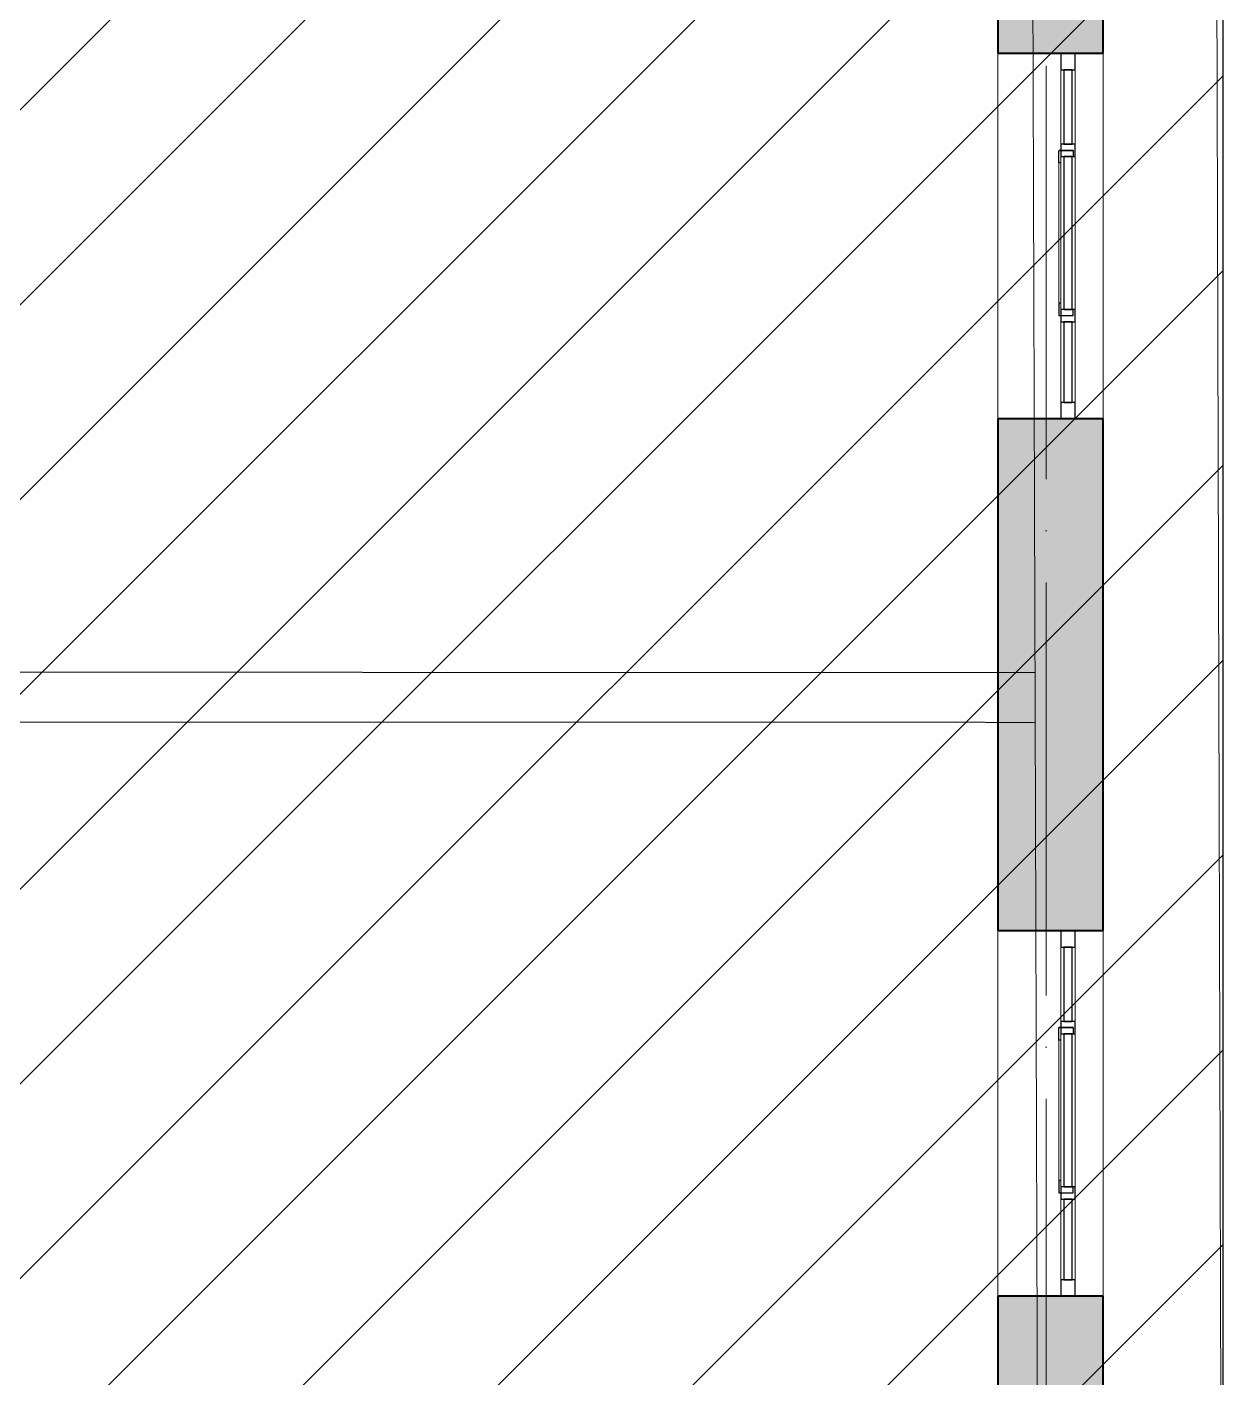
# Model space of a CAD drawing. Header units: millimetres. Extents: x 3050 to 430575, y -569542 to 36130.
# Drawn here: x 330397 to 336223, y -404956 to -398417 of the extents above; entities that cross this region are included whole.
import ezdxf

# ---------------------------------------------------------------- set-up
doc = ezdxf.new("R2010")
doc.units = ezdxf.units.MM
doc.linetypes.add('ADSK_Линия сетки', pattern=[25, 20, -2.5, 0, -2.5])
doc.linetypes.add('ADSK_Сверху', pattern=[4.5, 3, -1.5])
for name, color, linetype, lineweight in [('_ Окна', 7, 'Continuous', 30), ('Витраж', 7, 'Continuous', 18), ('Каркас', 7, 'Continuous', 18), ('Крыша', 7, 'Continuous', 18), ('Окна', 7, 'Continuous', 18), ('Оси', 7, 'Continuous', 9), ('Панели витража', 7, 'Continuous', 18), ('Перекрытие', 7, 'Continuous', 18), ('Стены наружные', 7, 'Continuous', 18)]:
    doc.layers.add(name, color=color, linetype=linetype, lineweight=lineweight)

# ---------------------------------------------------------------- blocks, each defined once
blk = doc.blocks.new('ADSK_БалкаЖБ_Прямоугольная - 241_5х432мм-861375-04 План 4-го этажа маркировочный')
at = {"layer": 'Каркас', "color": 253, "linetype": 'ADSK_Сверху', "true_color": 0xaaaaaa}
for p, q in [((-3172.3, 120.7), (-3172.3, -120.8)), ((-3172.3, 120.7), (3172.3, 120.7)), ((3172.3, -120.8), (3172.3, 120.7)), ((-3172.3, -120.8), (3172.3, -120.8))]:
    blk.add_line(p, q, dxfattribs=at)
at = {"layer": 'Каркас', "color": 253, "linetype": 'ADSK_Сверху', "true_color": 0xb2b2b2}
for p, q in [((3172.3, 120.7), (3172.3, 0)), ((-3172.3, -120.8), (-3172.3, 0))]:
    blk.add_line(p, q, dxfattribs=at)
blk = doc.blocks.new('Прямоугольный импост - 70х20_60мм-1426885-04 План 4-го этажа маркировочный')
at = {"layer": 'Витраж', "color": 253, "linetype": 'ADSK_Сверху', "true_color": 0xaaaaaa}
for p, q in [((-6073.8, 23884.9), (-6143.8, 23884.9)), ((-6143.8, 23804.9), (-6143.8, 23884.9)), ((-6073.8, 23804.9), (-6073.8, 23884.9)), ((-6143.8, 23384.9), (-6143.8, 23414.9)), ((-6073.8, 23384.9), (-6073.8, 23414.9))]:
    blk.add_line(p, q, dxfattribs=at)
blk = doc.blocks.new('Прямоугольный импост - 70х20_60мм-1424482-04 План 4-го этажа маркировочный')
at = {"layer": 'Витраж', "color": 253, "linetype": 'ADSK_Сверху', "true_color": 0xaaaaaa}
for p, q in [((-80, 35), (0, 35)), ((0, 35), (0, -35)), ((0, -35), (-80, -35))]:
    blk.add_line(p, q, dxfattribs=at)
blk = doc.blocks.new('Прямоугольный импост - 70х20_60мм-1424483-04 План 4-го этажа маркировочный')
at = {"layer": 'Витраж', "color": 253, "linetype": 'ADSK_Сверху', "true_color": 0xaaaaaa}
for p, q in [((0, 35), (-80, 35)), ((0, -35), (0, 35)), ((-80, -35), (0, -35))]:
    blk.add_line(p, q, dxfattribs=at)
blk = doc.blocks.new('Прямоугольный импост - 70х20_60мм-1225850-04 План 4-го этажа маркировочный')
at = {"layer": 'Витраж', "color": 253, "linetype": 'ADSK_Сверху', "true_color": 0xaaaaaa}
for p, q in [((-6143.8, 23354.9), (-6143.8, 23384.9)), ((-6073.8, 23354.9), (-6073.8, 23384.9)), ((-6143.8, 22584.9), (-6143.8, 22614.9)), ((-6073.8, 22584.9), (-6073.8, 22614.9))]:
    blk.add_line(p, q, dxfattribs=at)
blk = doc.blocks.new('Витраж-тент со смещением вовне - 60мм 30 сдвиг-1466943-04 План 4-го этажа маркировочный')
at = {"layer": '_ Окна', "color": 253, "linetype": 'ADSK_Сверху', "true_color": 0xaaaaaa}
for p, q in [((-400, 25), (-400, -45)), ((-400, 25), (-370, 25)), ((-400, -45), (-400, 25)), ((400, 25), (370, 25)), ((400, -45), (400, 25)), ((400, -45), (400, 25)), ((-340, -45), (-400, -45)), ((-340, -35), (-340, -45)), ((340, -35), (340, -45)), ((340, -45), (400, -45))]:
    blk.add_line(p, q, dxfattribs=at)
at = {"layer": 'Окна', "color": 253, "linetype": 'ADSK_Сверху', "true_color": 0xaaaaaa}
blk.add_line((-340, -45), (340, -45), dxfattribs=at)
blk = doc.blocks.new('Прямоугольный импост - 70х20_60мм-1225113-04 План 4-го этажа маркировочный')
at = {"layer": 'Витраж', "color": 253, "linetype": 'ADSK_Сверху', "true_color": 0xaaaaaa}
for p, q in [((41084.5, 2434.5), (41054.5, 2434.5)), ((41524.5, 2434.5), (41444.5, 2434.5)), ((41524.5, 2364.5), (41524.5, 2434.5)), ((41084.5, 2364.5), (41054.5, 2364.5)), ((41524.5, 2364.5), (41444.5, 2364.5))]:
    blk.add_line(p, q, dxfattribs=at)
blk = doc.blocks.new('Прямоугольный импост - 70х60мм-1424480-04 План 4-го этажа маркировочный')
at = {"layer": 'Витраж', "color": 253, "linetype": 'ADSK_Сверху', "true_color": 0xaaaaaa}
for p, q in [((-30, 35), (30, 35)), ((30, -35), (-30, -35))]:
    blk.add_line(p, q, dxfattribs=at)
blk = doc.blocks.new('Прямоугольный импост - 70х60мм-1225009-04 План 4-го этажа маркировочный')
at = {"layer": 'Витраж', "color": 253, "linetype": 'ADSK_Сверху', "true_color": 0xaaaaaa}
for p, q in [((41084.5, 2434.5), (41084.5, 2364.5)), ((41444.5, 2434.5), (41084.5, 2434.5)), ((41444.5, 2364.5), (41444.5, 2434.5)), ((41444.5, 2364.5), (41084.5, 2364.5))]:
    blk.add_line(p, q, dxfattribs=at)
blk = doc.blocks.new('Прямоугольный импост - 70х60мм-1426887-04 План 4-го этажа маркировочный')
at = {"layer": 'Витраж', "color": 253, "linetype": 'ADSK_Сверху', "true_color": 0xaaaaaa}
for p, q in [((-6073.8, 23804.9), (-6143.8, 23804.9)), ((-6143.8, 23414.9), (-6143.8, 23804.9)), ((-6073.8, 23414.9), (-6073.8, 23804.9)), ((-6143.8, 23414.9), (-6073.8, 23414.9))]:
    blk.add_line(p, q, dxfattribs=at)
blk = doc.blocks.new('Прямоугольный импост - 70х60мм-1229542-04 План 4-го этажа маркировочный')
at = {"layer": 'Витраж', "color": 253, "linetype": 'ADSK_Сверху', "true_color": 0xaaaaaa}
for p, q in [((-6073.8, 23354.9), (-6143.8, 23354.9)), ((-6143.8, 22614.9), (-6143.8, 23354.9)), ((-6073.8, 22614.9), (-6073.8, 23354.9)), ((-6143.8, 22614.9), (-6073.8, 22614.9))]:
    blk.add_line(p, q, dxfattribs=at)
blk = doc.blocks.new('Системная панель - _AR_Стекло_40мм_привязка по центру-V78-04 План 4-го этажа маркировочный')
at = {"layer": 'Панели витража', "lineweight": 30}
for p, q in [((180, 20), (-180, 20)), ((-180, 20), (-180, -20)), ((180, -20), (180, 20)), ((-180, -20), (180, -20))]:
    blk.add_line(p, q, dxfattribs=at)
blk = doc.blocks.new('Прямоугольный импост - 70х40_60мм-1229682-04 План 4-го этажа маркировочный')
at = {"layer": 'Витраж'}
for p, q in [((41084.5, 2434.5), (41444.5, 2434.5)), ((41084.5, 2364.5), (41444.5, 2364.5))]:
    blk.add_line(p, q, dxfattribs=at)
blk = doc.blocks.new('Прямоугольный импост - 70х20_60мм-V79-04 План 4-го этажа маркировочный')
at = {"layer": 'Витраж', "lineweight": 30}
for p, q in [((-80, 35), (0, 35)), ((-80, -35), (-80, 35)), ((0, 35), (0, -35)), ((0, -35), (-80, -35))]:
    blk.add_line(p, q, dxfattribs=at)
blk = doc.blocks.new('Прямоугольный импост - 70х20_60мм-V80-04 План 4-го этажа маркировочный')
at = {"layer": 'Витраж', "lineweight": 30}
for p, q in [((0, 35), (-80, 35)), ((-80, 35), (-80, -35)), ((0, -35), (0, 35)), ((-80, -35), (0, -35))]:
    blk.add_line(p, q, dxfattribs=at)
blk = doc.blocks.new('Системная панель - _AR_Стекло_40мм_привязка по центру-V149-04 План 4-го этажа маркировочный')
at = {"layer": 'Панели витража', "lineweight": 30}
for p, q in [((195, 20), (-195, 20)), ((-195, 20), (-195, -20)), ((195, -20), (195, 20)), ((-195, -20), (195, -20))]:
    blk.add_line(p, q, dxfattribs=at)
blk = doc.blocks.new('Прямоугольный импост - 70х40_60мм-V150-04 План 4-го этажа маркировочный')
at = {"layer": 'Витраж'}
for p, q in [((55980.5, 34723.4), (55980.5, 35113.4)), ((56050.5, 34723.4), (56050.5, 35113.4))]:
    blk.add_line(p, q, dxfattribs=at)
blk = doc.blocks.new('Системная панель - _AR_Стекло_40мм_привязка по центру-V151-04 План 4-го этажа маркировочный')
at = {"layer": 'Панели витража', "lineweight": 30}
for p, q in [((370, 20), (-370, 20)), ((-370, 20), (-370, -20)), ((370, -20), (370, 20)), ((-370, -20), (370, -20))]:
    blk.add_line(p, q, dxfattribs=at)
blk = doc.blocks.new('Прямоугольный импост - 70х40_60мм-1229684-04 План 4-го этажа маркировочный')
at = {"layer": 'Витраж'}
for p, q in [((-6143.8, 23354.9), (-6143.8, 22614.9)), ((-6073.8, 23354.9), (-6073.8, 22614.9))]:
    blk.add_line(p, q, dxfattribs=at)
blk = doc.blocks.new('Прямоугольный импост - 70х60мм-V83-04 План 4-го этажа маркировочный')
at = {"layer": 'Витраж', "lineweight": 30}
for p, q in [((-30, 35), (30, 35)), ((-30, -35), (-30, 35)), ((30, 35), (30, -35)), ((30, -35), (-30, -35))]:
    blk.add_line(p, q, dxfattribs=at)
blk = doc.blocks.new('Прямоугольный импост - 70х40_60мм-V69-04 План 4-го этажа маркировочный')
at = {"layer": 'Витраж'}
for p, q in [((-6143.8, 26502.2), (-6143.8, 26142.2)), ((-6073.8, 26502.2), (-6073.8, 26142.2))]:
    blk.add_line(p, q, dxfattribs=at)
blk = doc.blocks.new('Прямоугольный импост - 70х40_60мм-V152-04 План 4-го этажа маркировочный')
at = {"layer": 'Витраж'}
for p, q in [((55980.5, 26591.6), (55980.5, 27331.6)), ((56050.5, 26591.6), (56050.5, 27331.6))]:
    blk.add_line(p, q, dxfattribs=at)

msp = doc.modelspace()

# ---------------------------------------------------------------- hatches: boundary and pattern name
at = {"lineweight": 13, "true_color": 0x636466}
h = msp.add_hatch(dxfattribs=at)
h.set_pattern_fill('ANSI31', color=251, scale=210)
h.set_pattern_definition([(45, (-1812091.45, -109463.3), (-471.46345, 471.46345), [])])
h.paths.add_polyline_path([(336184.02, -379783.78), (293385.25, -379662.32), (293385.25, -437206.01), (336184.02, -437327.46)])
at = {"layer": 'Стены наружные', "true_color": 0xc0c0c0}
h = msp.add_hatch(color=9, dxfattribs=at)
h.paths.add_polyline_path([(335605.06, -409760.6), (335605.06, -408631.63), (335095.06, -408631.63), (335095.06, -409758.24), (335288.44, -409759.14)])
h.paths.add_polyline_path([(335605.06, -406861.63), (335605.06, -404560.33), (335095.06, -404560.33), (335095.06, -406861.63), (335539.02, -406861.63)])
h.paths.add_polyline_path([(335446.28, -402790.33), (335605.06, -402790.33), (335605.06, -400313.63), (335095.06, -400313.63), (335095.06, -402790.33), (335288.44, -402790.33)])
h.paths.add_polyline_path([(335109.28, -398543.63), (335605.06, -398543.63), (335605.06, -395978.53), (335095.06, -395978.53), (335095.06, -398543.63)])
h.paths.add_polyline_path([(335095.06, -394208.53), (335605.06, -394208.53), (335605.06, -386862.71), (335095.06, -386862.71), (335095.06, -393812.97)])

# ---------------------------------------------------------------- linework, layer by layer
at = {"color": 251, "lineweight": 30, "true_color": 0x636466}
msp.add_lwpolyline([(293385.25, -379662.32), (336184.02, -379783.78), (336184.02, -437327.46), (293385.25, -437206.01)], close=True, dxfattribs=at)
at = {"layer": 'Крыша', "color": 253, "linetype": 'ADSK_Сверху', "true_color": 0xaaaaaa, "flags": 128}
msp.add_lwpolyline([(336122.08, -386428.98), (336133.34, -390452.01), (336144.6, -394475.03), (336155.86, -398498.06), (336167.12, -402521.08), (336178.39, -406544.11), (336189.65, -410567.14), (336200.91, -414590.16), (336212.17, -418613.19), (336223.43, -422636.21)], dxfattribs=at)
at = {"layer": 'Оси', "linetype": 'ADSK_Линия сетки', "ltscale": 100}
msp.add_line((335329.52, -435606.71), (335329.52, -386087.13), dxfattribs=at)
at = {"layer": 'Перекрытие', "color": 9, "linetype": 'ADSK_Сверху', "true_color": 0xaad4d4}
msp.add_line((335262.96, -397725.21), (335300.76, -409572.69), dxfattribs=at)
at = {"layer": 'Стены наружные', "lineweight": 40}
for p, q in [((335095.06, -395978.53), (335095.06, -398543.63)), ((335605.06, -398543.63), (335605.06, -395978.53)), ((335095.06, -398543.63), (335605.06, -398543.63)), ((335605.06, -400313.63), (335095.06, -400313.63)), ((335095.06, -400313.63), (335095.06, -402790.33)), ((335605.06, -402790.33), (335605.06, -400313.63)), ((335095.06, -402790.33), (335605.06, -402790.33)), ((335605.06, -404560.33), (335095.06, -404560.33)), ((335095.06, -404560.33), (335095.06, -406861.63)), ((335605.06, -406861.63), (335605.06, -404560.33))]:
    msp.add_line(p, q, dxfattribs=at)
at = {"layer": 'Стены наружные'}
for p, q in [((335095.06, -400313.63), (335095.06, -398543.63)), ((335605.06, -398543.63), (335605.06, -400313.63)), ((335095.06, -404560.33), (335095.06, -402790.33)), ((335605.06, -402790.33), (335605.06, -404560.33))]:
    msp.add_line(p, q, dxfattribs=at)

# ---------------------------------------------------------------- block references
at = {"layer": '_ Окна', "color": 253, "linetype": 'ADSK_Сверху', "true_color": 0xaaaaaa, "rotation": 270.0000000000003}
for p in [(335435.06, -399413.63), (335435.06, -403660.33)]:
    msp.add_blockref('Витраж-тент со смещением вовне - 60мм 30 сдвиг-1466943-04 План 4-го этажа маркировочный', p, dxfattribs=at)
at = {"layer": 'Витраж', "color": 253, "linetype": 'ADSK_Сверху', "true_color": 0xaaaaaa}
for name, p, rotation in [('Прямоугольный импост - 70х20_60мм-1424483-04 План 4-го этажа маркировочный', (335435.06, -398543.63), 90.00000000000031), ('Прямоугольный импост - 70х20_60мм-1225113-04 План 4-го этажа маркировочный', (337834.57, -440068.08), 90), ('Прямоугольный импост - 70х60мм-1225009-04 План 4-го этажа маркировочный', (337834.57, -440068.08), 90), ('Прямоугольный импост - 70х20_60мм-1225850-04 План 4-го этажа маркировочный', (329326.31, -376428.68), 180), ('Прямоугольный импост - 70х60мм-1229542-04 План 4-го этажа маркировочный', (329326.31, -376428.68), 180), ('Прямоугольный импост - 70х20_60мм-1426885-04 План 4-го этажа маркировочный', (329326.31, -376428.68), 180), ('Прямоугольный импост - 70х60мм-1426887-04 План 4-го этажа маркировочный', (329326.31, -376428.68), 180), ('Прямоугольный импост - 70х20_60мм-1424483-04 План 4-го этажа маркировочный', (335435.06, -402790.33), 90.00000000000031), ('Прямоугольный импост - 70х20_60мм-1225113-04 План 4-го этажа маркировочный', (337834.57, -444314.78), 90), ('Прямоугольный импост - 70х60мм-1225009-04 План 4-го этажа маркировочный', (337834.57, -444314.78), 90), ('Прямоугольный импост - 70х20_60мм-1225850-04 План 4-го этажа маркировочный', (329326.31, -380675.39), 180), ('Прямоугольный импост - 70х60мм-1229542-04 План 4-го этажа маркировочный', (329326.31, -380675.39), 180), ('Прямоугольный импост - 70х20_60мм-1426885-04 План 4-го этажа маркировочный', (329326.31, -380675.39), 180), ('Прямоугольный импост - 70х60мм-1426887-04 План 4-го этажа маркировочный', (329326.31, -380675.39), 180)]:
    msp.add_blockref(name, p, dxfattribs=dict(at, rotation=rotation))
at = {"layer": 'Витраж'}
for name, p, rotation in [('Прямоугольный импост - 70х20_60мм-V80-04 План 4-го этажа маркировочный', (335435.06, -398543.63), 90.00000000000031), ('Прямоугольный импост - 70х40_60мм-1229682-04 План 4-го этажа маркировочный', (337834.57, -440068.08), 90), ('Прямоугольный импост - 70х40_60мм-1229684-04 План 4-го этажа маркировочный', (329326.31, -376428.68), 180), ('Прямоугольный импост - 70х20_60мм-V80-04 План 4-го этажа маркировочный', (335435.06, -402790.33), 90.00000000000031), ('Прямоугольный импост - 70х40_60мм-V69-04 План 4-го этажа маркировочный', (329326.31, -376728.09), 180)]:
    msp.add_blockref(name, p, dxfattribs=dict(at, rotation=rotation))
at = {"layer": 'Витраж', "color": 253, "linetype": 'ADSK_Сверху', "true_color": 0xaaaaaa, "extrusion": (0, 0, -1), "rotation": 269.9999999999997}
for name, p in [('Прямоугольный импост - 70х60мм-1424480-04 План 4-го этажа маркировочный', (-335435.06, -399013.63)), ('Прямоугольный импост - 70х60мм-1424480-04 План 4-го этажа маркировочный', (-335435.06, -399813.63)), ('Прямоугольный импост - 70х20_60мм-1424482-04 План 4-го этажа маркировочный', (-335435.06, -400313.63)), ('Прямоугольный импост - 70х60мм-1424480-04 План 4-го этажа маркировочный', (-335435.06, -403260.33)), ('Прямоугольный импост - 70х60мм-1424480-04 План 4-го этажа маркировочный', (-335435.06, -404060.33)), ('Прямоугольный импост - 70х20_60мм-1424482-04 План 4-го этажа маркировочный', (-335435.06, -404560.33))]:
    msp.add_blockref(name, p, dxfattribs=at)
at = {"layer": 'Витраж', "extrusion": (0, 0, -1), "rotation": 269.9999999999997}
for name, p in [('Прямоугольный импост - 70х60мм-V83-04 План 4-го этажа маркировочный', (-335435.06, -399013.63)), ('Прямоугольный импост - 70х60мм-V83-04 План 4-го этажа маркировочный', (-335435.06, -399813.63)), ('Прямоугольный импост - 70х20_60мм-V79-04 План 4-го этажа маркировочный', (-335435.06, -400313.63)), ('Прямоугольный импост - 70х60мм-V83-04 План 4-го этажа маркировочный', (-335435.06, -403260.33)), ('Прямоугольный импост - 70х60мм-V83-04 План 4-го этажа маркировочный', (-335435.06, -404060.33)), ('Прямоугольный импост - 70х20_60мм-V79-04 План 4-го этажа маркировочный', (-335435.06, -404560.33))]:
    msp.add_blockref(name, p, dxfattribs=at)
at = {"layer": 'Витраж'}
for name, p in [('Прямоугольный импост - 70х40_60мм-V150-04 План 4-го этажа маркировочный', (279419.61, -434957.02)), ('Прямоугольный импост - 70х40_60мм-V152-04 План 4-го этажа маркировочный', (279419.61, -430621.92)), ('Прямоугольный импост - 70х40_60мм-V150-04 План 4-го этажа маркировочный', (279419.61, -439203.72))]:
    msp.add_blockref(name, p, dxfattribs=at)
at = {"layer": 'Каркас', "color": 253, "linetype": 'ADSK_Сверху', "true_color": 0xaaaaaa, "rotation": 359.9899744919197}
msp.add_blockref('ADSK_БалкаЖБ_Прямоугольная - 241_5х432мм-861375-04 План 4-го этажа маркировочный', (332103.23, -401661.05), dxfattribs=at)
at = {"layer": 'Панели витража', "rotation": 270.0000000000003}
for name, p in [('Системная панель - _AR_Стекло_40мм_привязка по центру-V78-04 План 4-го этажа маркировочный', (335435.06, -398803.63)), ('Системная панель - _AR_Стекло_40мм_привязка по центру-V151-04 План 4-го этажа маркировочный', (335435.06, -399413.63)), ('Системная панель - _AR_Стекло_40мм_привязка по центру-V149-04 План 4-го этажа маркировочный', (335435.06, -400038.63)), ('Системная панель - _AR_Стекло_40мм_привязка по центру-V78-04 План 4-го этажа маркировочный', (335435.06, -403050.33)), ('Системная панель - _AR_Стекло_40мм_привязка по центру-V151-04 План 4-го этажа маркировочный', (335435.06, -403660.33)), ('Системная панель - _AR_Стекло_40мм_привязка по центру-V149-04 План 4-го этажа маркировочный', (335435.06, -404285.33))]:
    msp.add_blockref(name, p, dxfattribs=at)

doc.saveas('drawing.dxf')
